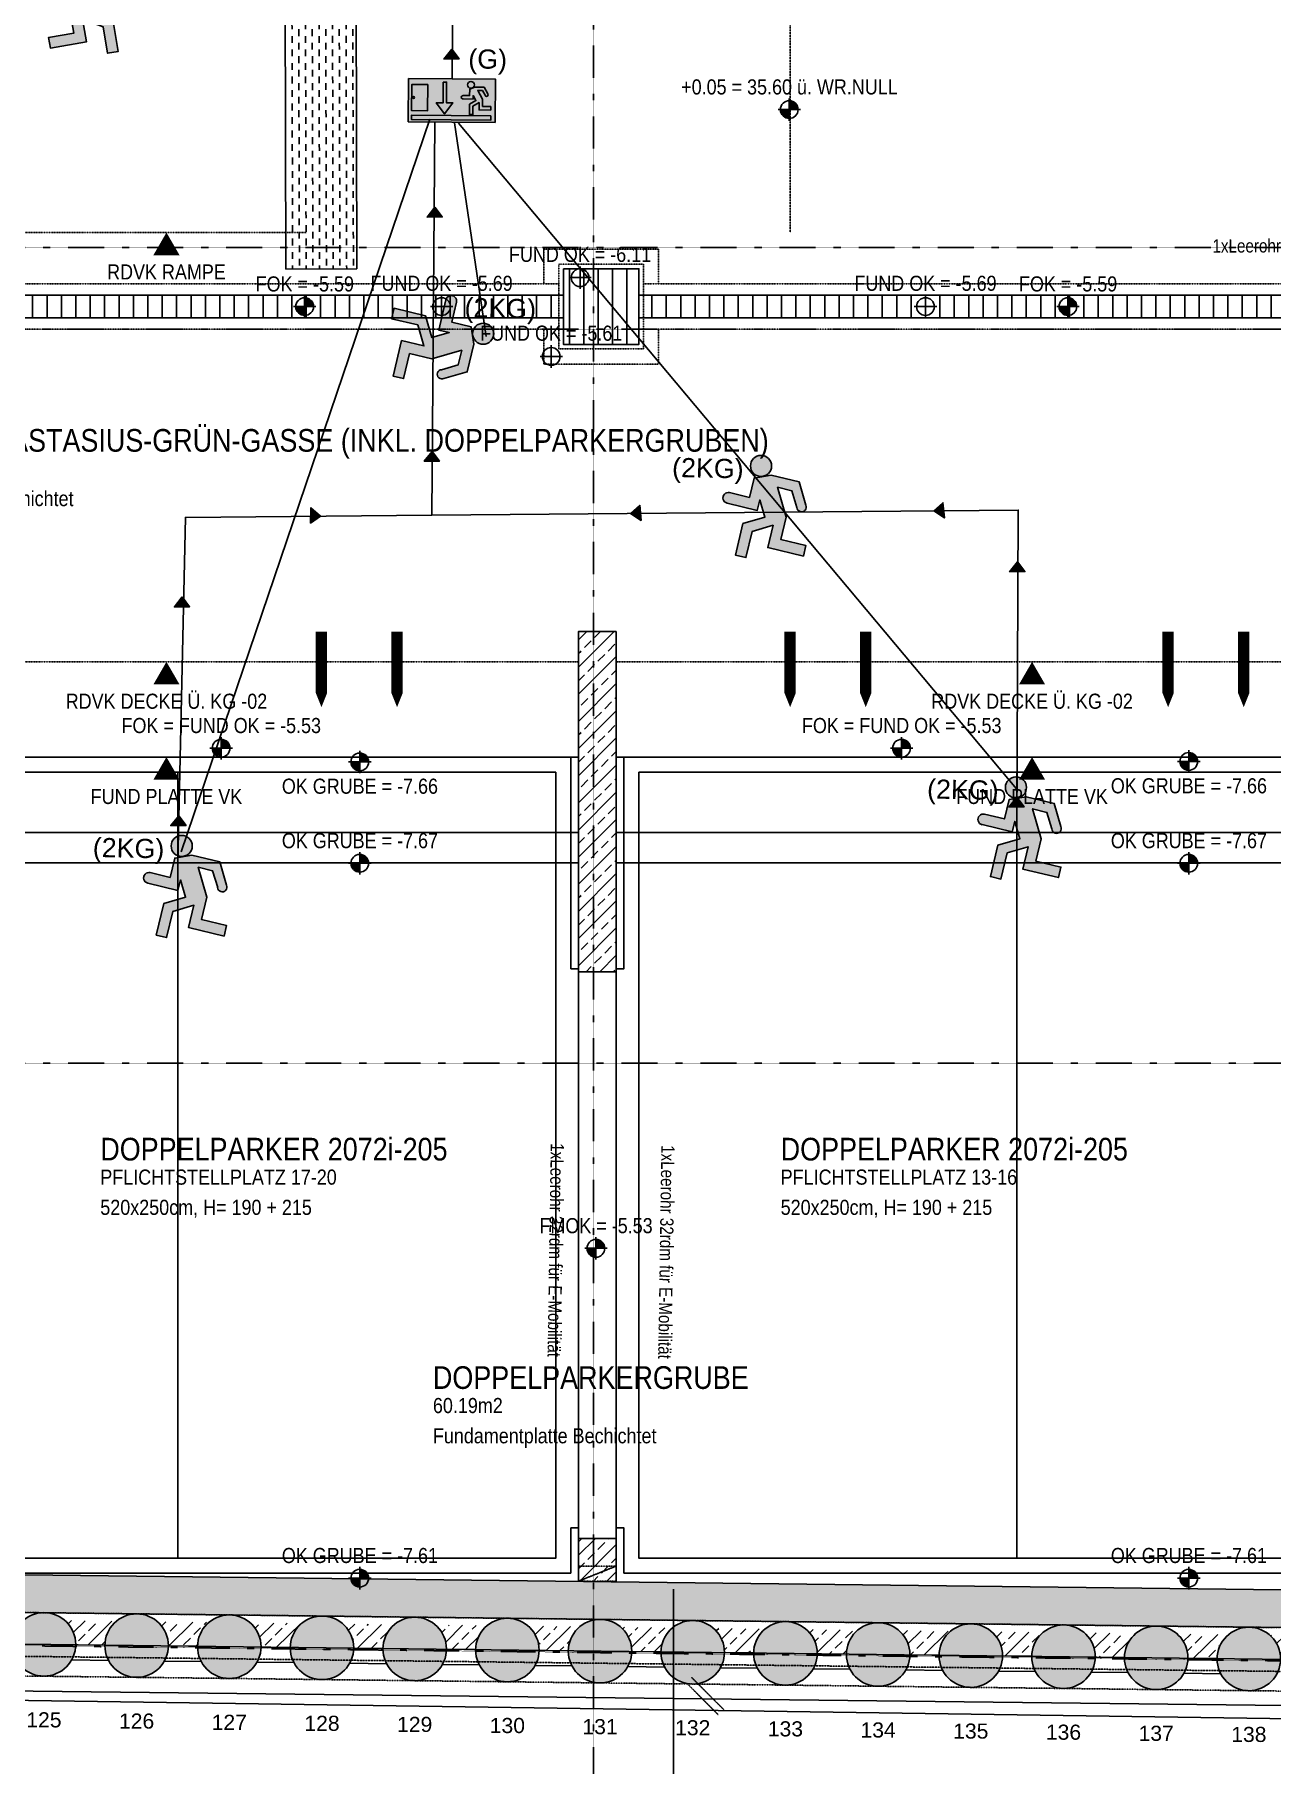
# Model space of a CAD drawing. Header units: millimetres. Extents: x -22184 to 119634, y -59962 to 51543.
# Drawn here: x 36323 to 44504, y -34334 to -22891 of the extents above; entities that cross this region are included whole.
import ezdxf
from ezdxf.enums import TextEntityAlignment as Align

# ---------------------------------------------------------------- set-up
doc = ezdxf.new("R2010")
doc.units = ezdxf.units.MM
doc.linetypes.add('HIDDEN2', pattern=[0.1875, 0.125, -0.0625])
doc.linetypes.add('STRICHPUNKT', pattern=[1, 0.5, -0.25, 0, -0.25])
for name, color, linetype in [('00-TXT---------M0', 8, 'Continuous'), ('01-SYM-G00-Lkg-Aufbauten', 8, 'Continuous'), ('01-SYM-G00-Lkg-M0', 8, 'Continuous'), ('01-TXT---------M0', 1, 'Continuous'), ('01-TXT---------PP', 1, 'Continuous'), ('01-TXT-G00-LKG-M0', 1, 'Continuous'), ('02-ANS-G00-LKG-M0', 8, 'Continuous'), ('02-ANS-G00-Lkg-Rigol', 8, 'Continuous'), ('02-AXO-G00-Lkg-M0', 8, 'STRICHPUNKT'), ('02-DIM-G00-LKG-ROHBAU', 8, 'Continuous'), ('02-FIL-G00-Lkg-STB', 8, 'Continuous'), ('02-HID-G00-LKG-M0', 8, 'HIDDEN2'), ('02-PKW-G00-LKG-M0', 8, 'Continuous'), ('02-TWA-G00-LKG-M0', 4, 'Continuous'), ('02-TWB-G00-LKG-M0', 5, 'Continuous'), ('07-ANS-G00-Lkg-M0', 8, 'Continuous'), ('09-VER-G00-LKG-GRUNDSTÜCKSGRENZE', 161, 'Continuous')]:
    doc.layers.add(name, color=color, linetype=linetype)
doc.layers.add('00_HLP-G00-LKG-M0', color=6, linetype='Continuous', plot=False)
doc.layers.add('00_HLP-G00-LKG-STELLPLATZ', color=60, linetype='Continuous', plot=False)
doc.layers.add('E_Bauangaben', color=242, linetype='Continuous', true_color=0xcb1042)
doc.layers.add('E_KABELTASSE', color=150, linetype='Continuous', true_color=0x007af5)
doc.styles.add('0.EG (1)$0$ERSTELLTER_STIL_2', font='ARIALN.TTF')
doc.styles.add('ARIAL', font='arial.ttf', dxfattribs={"width": 0.85})
doc.styles.add('ET_LEGENDE - Wohnung$0$ROMANS', font='romans.shx', dxfattribs={"width": 0.6})
doc.styles.get("Standard").update_dxf_attribs({"font": 'arial.ttf'})
pattern_1 = [(44.70755, (-35675.08, -41544.72), (-89.34302, 90.25976), []), (44.70755, (-35585.27, -41545.18), (-89.34302, 90.25976), [63.5, -31.75])]
pattern_2 = [(90, (-38842.03, -63810.26), (-95.25, -1e-06), [])]

# ---------------------------------------------------------------- blocks, each defined once
blk = doc.blocks.new('*U112')
h = blk.add_hatch()
h.set_pattern_fill('DASH', color=256, scale=15, style=0)
h.set_pattern_definition([(0, (3759.595, 0), (47.625, 47.625), [47.625, -47.625])])
h.paths.add_polyline_path([(4760, 250), (0, 250), (0, -250), (4760, -250)])
blk.add_lwpolyline([(4760, 250), (0, 250), (0, -250), (4760, -250)], close=True)
at = {"insert": (250, 0), "char_height": 50, "width": 570.1, "attachment_point": 4, "style": 'ET_LEGENDE - Wohnung$0$ROMANS'}
blk.add_mtext('KT500', dxfattribs=at)
at = {"style": 'ET_LEGENDE - Wohnung$0$ROMANS', "width": 0.6, "flags": 1}
for tag, p in [('RAUMBUCHNUMMER', (500, -550)), ('ANLAGE', (500, -700))]:
    blk.add_attdef(tag, text='', height=100, dxfattribs=at).set_placement(p, align=Align.MIDDLE)
for tag, p in [('TEILANLAGE_NR', (500, -850)), ('KOMPONENTE', (500, -1000)), ('KOMPONENTE_NR', (500, -1150)), ('BEZEICHNUNG', (500, -1300)), ('TYP', (500, -1450)), ('HERSTELLER', (500, -1600)), ('MODEL', (500, -1750)), ('LEISTUNG_MAX', (500, -1900)), ('SPEZIFISCH_1', (500, -2050)), ('SPEZIFISCH_2', (500, -2200)), ('SPEZIFISCH_3', (500, -2350)), ('SPEZIFISCH_4', (500, -2500)), ('SPEZIFISCH_5', (500, -2650)), ('GEWERKE_CODE', (500, -2800)), ('LV_POS', (500, -2950)), ('ZAEHLER', (500, -3100)), ('PLATZHALTER_1', (500, -3250)), ('PLATZHALTER_2', (500, -3400)), ('PLATZHALTER_3', (500, -3550)), ('JOBLISTE_VDMA', (500, -3700)), ('ET_SPEZIFISCH_1', (500, -3850)), ('ET_SPEZIFISCH_2', (500, -4000)), ('ET_SPEZIFISCH_3', (500, -4150)), ('ET_SPEZIFISCH_4', (500, -4300)), ('ET_SPEZIFISCH_5', (500, -4450)), ('ET_SPEZIFISCH_6', (500, -4600)), ('ET_SPEZIFISCH_7', (500, -4750))]:
    blk.add_attdef(tag, text='', height=100, dxfattribs=at).set_placement(p, align=Align.MIDDLE_CENTER)
blk = doc.blocks.new('01-HK1')
for p, q in [((-0.001, -0.074), (-0.001, 0.074)), ((0.074, 0), (-0.075, 0))]:
    blk.add_line(p, q)
blk.add_circle((-0.001, 0), 0.0586)
for points in [[(-0.001, 0.059), (0.041, 0.041), (-0.001, 0)], [(-0.001, 0), (0.058, 0), (0.041, 0.041)], [(-0.059, 0), (-0.042, -0.041), (-0.001, 0)], [(-0.042, -0.041), (-0.001, -0.059), (-0.001, 0)]]:
    blk.add_solid(points)
at = {"layer": '01-TXT---------M0', "color": 8, "style": 'ARIAL', "width": 0.85}
blk.add_attdef('HEIGHT', text='', height=0.1, dxfattribs=at).set_placement((0, 0.2), align=Align.TOP_CENTER)
blk = doc.blocks.new('01-SQM')
at = {"layer": '01-TXT---------M0', "color": 1, "style": 'ARIAL', "width": 0.85}
blk.add_attdef('ROOM', (0, 0), '', height=0.15, dxfattribs=at)
blk.add_attdef('AREA', text='', height=0.1, dxfattribs=at).set_placement((0, -0.06), align=Align.TOP_LEFT)
at = {"layer": '01-TXT---------PP', "color": 1, "style": 'ARIAL', "width": 0.85}
blk.add_attdef('NR', text='', height=0.15, dxfattribs=at).set_placement((-0.117, 0), align=Align.RIGHT)
blk.add_attdef('FLOOR', text='', height=0.1, dxfattribs=at).set_placement((0, -0.26), align=Align.TOP_LEFT)
blk = doc.blocks.new('BodenWandaufbau')
blk.add_line((0.597, -0.391), (0.597, -1.811))
blk.add_lwpolyline([(0.597, -0.391), (0.847, -0.391), (0.847, -0.191), (0.347, -0.191), (0.347, -0.391)], close=True)
at = {"layer": '01-TXT---------M0', "color": 0, "style": 'ARIAL', "width": 0.85}
blk.add_attdef('NR', text='', height=0.1, rotation=0, dxfattribs=at).set_placement((0.597, -0.291), align=Align.MIDDLE)
blk = doc.blocks.new('01-hk4')
blk.add_lwpolyline([(0, 0, 0, 0.270625, 0), (0, 0.234375, 0.270625, 0.270625, 0)], format="xyseb")
at = {"layer": '00-TXT---------M0', "color": 8, "style": 'ARIAL', "width": 0.85}
blk.add_attdef('HEIGHT', text='', height=0.1, dxfattribs=at).set_placement((0, 0.35), align=Align.CENTER)
blk = doc.blocks.new('07_Doppelparker_2_250x520')
blk.add_lwpolyline([(5.4, -2.6), (5.1, -2.6), (5.1, -2.65), (1.4, -2.65), (1.4, -2.6), (0, -2.6), (0, 2.6), (1.4, 2.6), (1.4, 2.65), (5.1, 2.65), (5.1, 2.6), (5.4, 2.6), (5.4, -2.6)])
for points in [[(0.1, 2.5), (0.1, 0), (5.3, 0), (5.3, 2.5)], [(0.1, -2.5), (0.1, 0), (5.3, 0), (5.3, -2.5)]]:
    blk.add_lwpolyline(points, close=True)
blk = doc.blocks.new('01-HK2')
for p, q in [((0.098, 0), (-0.098, 0)), ((0, -0.098), (0, 0.098))]:
    blk.add_line(p, q)
blk.add_circle((0, 0), 0.0773)
at = {"layer": '01-TXT---------M0', "color": 8, "style": 'ARIAL', "width": 0.85}
blk.add_attdef('HEIGHT', text='', height=0.1, rotation=360, dxfattribs=at).set_placement((0, 0.132), align=Align.BOTTOM_CENTER)
blk = doc.blocks.new('9809550')
at = {"color": 18, "lineweight": 30, "true_color": 0x000000}
for points in [[(423921.7, 99168.8), (423956.8, 99168.8), (423956.8, 99202.9), (423984.5, 99214.5), (424033.7, 99214.5), (424053.8, 99178.3)], [(424040.2, 99170.9), (424025.2, 99196.7), (423999.7, 99196.8), (424026.2, 99150.3), (424026.2, 99110.9), (424070.2, 99110.9), (424070.2, 99092.3), (424007.5, 99092.3), (424007.5, 99131.7), (423975, 99113.1), (423975, 99067), (423956.5, 99067), (423956.5, 99122.4), (423990.5, 99141.9), (423975.1, 99168.8), (423975.1, 99150.2), (423921.7, 99150.3)]]:
    blk.add_lwpolyline(points, dxfattribs=at)
blk.add_circle((423963.6, 99225.9), 18.1, dxfattribs=at)
for centre, radius, start, end in [((423921.7, 99159.5), 9.27, 89.9849, 270.0151), ((424047.8, 99173.1), 7.96, 195.7299, 41.4005)]:
    blk.add_arc(centre, radius, start, end, dxfattribs=at)
blk = doc.blocks.new('RIVO-SIBEL-ARR-down')
h = blk.add_hatch(color=100)
h.paths.add_polyline_path([(3686.69, 1956.46), (3686.69, 1947.63), (3704.36, 1947.63), (3704.36, 1956.46)])
h.paths.add_polyline_path([(3693.72, 1955.75), (3694.43, 1955.76), (3694.43, 1951.52), (3695.72, 1951.52), (3694.04, 1949.27), (3692.34, 1951.53), (3693.72, 1951.53)], flags=16)
h.paths.add_polyline_path([(3690.59, 1955.25), (3690.59, 1949.9), (3687.35, 1949.9), (3687.35, 1955.25)], flags=16)
h.paths.add_polyline_path([(3699.13, 1953.06), (3699.13, 1954.59, -0.30558), (3698.7, 1955.23, -1), (3700.07, 1955.23, -0.302406), (3699.65, 1954.59), (3700.18, 1954.8), (3702.06, 1954.8), (3702.82, 1953.42, -0.97219), (3702.38, 1953), (3701.73, 1954.12), (3700.76, 1954.12), (3701.77, 1952.35), (3701.77, 1950.85), (3703.45, 1950.85), (3703.45, 1950.14), (3701.06, 1950.14), (3701.06, 1951.64), (3699.82, 1950.93), (3699.82, 1949.18), (3699.12, 1949.18), (3699.12, 1951.29), (3700.41, 1952.03), (3699.82, 1953.05), (3699.82, 1952.35), (3697.79, 1952.35, -1), (3697.79, 1953.06)], flags=16)
h.paths.add_polyline_path([(3703.45, 1948.98), (3703.45, 1948.07), (3687.35, 1948.07), (3687.35, 1948.98)], flags=16)
h = blk.add_hatch(color=7)
h.paths.add_polyline_path([(3690.59, 1955.25), (3687.35, 1955.25), (3687.35, 1949.9), (3690.59, 1949.9)])
h.paths.add_polyline_path([(3703.45, 1948.98), (3687.35, 1948.98), (3687.35, 1948.07), (3703.45, 1948.07)])
blk.add_hatch(color=256).paths.add_polyline_path([(3693.72, 1951.53), (3692.34, 1951.53), (3694.04, 1949.27), (3695.72, 1951.52), (3694.43, 1951.52), (3694.43, 1955.76), (3693.72, 1955.75)])
h = blk.add_hatch(color=256)
h.paths.add_polyline_path([(3700.76, 1954.12), (3701.73, 1954.12), (3702.38, 1953, 0.97219), (3702.82, 1953.42), (3702.06, 1954.8), (3700.18, 1954.8), (3699.13, 1954.36), (3699.13, 1953.06), (3697.79, 1953.06, 1), (3697.79, 1952.35), (3699.82, 1952.35), (3699.82, 1953.05), (3700.41, 1952.03), (3699.12, 1951.29), (3699.12, 1949.18), (3699.82, 1949.18), (3699.82, 1950.93), (3701.06, 1951.64), (3701.06, 1950.14), (3703.45, 1950.14), (3703.45, 1950.85), (3701.77, 1950.85), (3701.77, 1952.35)])
h.paths.add_polyline_path([(3698.7, 1955.23, 1), (3700.07, 1955.23, 1)])
blk.add_lwpolyline([(3686.69, 1956.46), (3704.36, 1956.46), (3704.36, 1947.63), (3686.69, 1947.63)], close=True)
at = {"color": 18, "lineweight": 30, "true_color": 0x000000}
for points in [[(3690.59, 1955.25), (3687.35, 1955.25), (3687.35, 1949.9), (3690.59, 1949.9)], [(3703.45, 1948.98), (3687.35, 1948.98), (3687.35, 1948.07), (3703.45, 1948.07)]]:
    blk.add_lwpolyline(points, close=True, dxfattribs=at)
blk.add_lwpolyline([(3693.72, 1955.75), (3693.72, 1951.53), (3692.34, 1951.53), (3694.04, 1949.27), (3695.72, 1951.52), (3694.43, 1951.52), (3694.43, 1955.76), (3693.72, 1955.75)], dxfattribs=at)
blk.add_circle((3687.72, 1952.58), 0.19, dxfattribs=at)
at = {"xscale": 0.0381026673526157, "yscale": 0.0381026673526157, "zscale": 0.0381026673526157}
blk.add_blockref('9809550', (-12454.76, -1825.54), dxfattribs=at)
blk = doc.blocks.new('Fluchtwegpfeil')
at = {"lineweight": 30}
h = blk.add_hatch(color=100, dxfattribs=at)
h.dxf.hatch_style = 1
h.paths.add_polyline_path([(178498, 33031), (178498, 32977), (178563, 32977), (178563, 32978)])
h.paths.add_polyline_path([(178563, 32977), (178498, 32977), (178498, 32930)])
at = {"color": 100, "lineweight": 30}
blk.add_lwpolyline([(178563, 32978), (178498, 33031), (178498, 32930), (178563, 32978)], dxfattribs=at)
blk = doc.blocks.new('750298750')
h = blk.add_hatch(color=3)
h.paths.add_polyline_path([(426943.6, 99576.9), (426968.1, 99576.8), (426982.5, 99552, 1.25347), (426995.6, 99559.2), (426976.3, 99594), (426929, 99594), (426902.3, 99582.8), (426902.3, 99550), (426868.6, 99550, 1), (426868.6, 99532.2), (426919.9, 99532.1), (426919.9, 99550), (426934.8, 99524.1), (426902.1, 99505.4), (426902.1, 99452.1), (426919.8, 99452.1), (426919.8, 99496.4), (426951.1, 99514.3), (426951.1, 99476.4), (427011.4, 99476.4), (427011.4, 99494.3), (426969.1, 99494.3), (426969.1, 99532.2)])
h.paths.add_polyline_path([(426891.5, 99604.9, 1), (426926.3, 99604.9, 1)])
at = {"xscale": 0.9619413167778113, "yscale": 0.9619413167778113, "zscale": 0.9619413167778113}
blk.add_blockref('9809550', (19080.8, 4155.4), dxfattribs=at)

msp = doc.modelspace()

# ---------------------------------------------------------------- hatches: boundary and pattern name
at = {"layer": '02-ANS-G00-Lkg-Rigol'}
h = msp.add_hatch(dxfattribs=at)
h.set_pattern_fill('ANSI31', color=256, scale=30, angle=152.04654196, style=0)
h.set_pattern_definition([(90, (76055.43, -63810.255), (-95.25, -1e-06), [])])
h.paths.add_polyline_path([(39820.5962, -24440.2555), (39820.5962, -24940.2555), (40320.5962, -24940.2555), (40320.5962, -24440.2555), (39820.5962, -24440.2555)])
h = msp.add_hatch(dxfattribs=at)
h.set_pattern_fill('ANSI31', color=256, scale=30, angle=152.04654196, style=0)
h.set_pattern_definition(pattern_2)
h.paths.add_polyline_path([(39820.5962, -24615.2555), (39820.5962, -24765.2555), (34520.5985, -24765.2556), (34520.5985, -24615.2556)])
h = msp.add_hatch(dxfattribs=at)
h.set_pattern_fill('ANSI31', color=256, scale=30, angle=152.04654196, style=0)
h.set_pattern_definition(pattern_2)
h.paths.add_polyline_path([(45620.5939, -24615.2555), (45620.5939, -24765.2555), (40320.5962, -24765.2555), (40320.5962, -24615.2555)])
at = {"layer": '02-FIL-G00-Lkg-STB'}
h = msp.add_hatch(dxfattribs=at)
h.set_pattern_fill('ANSI33', color=256, scale=20, angle=107.04654196, style=0)
h.set_pattern_definition([(45.1423, (16398.9, 6975.42), (-90.02532, 89.57924), []), (45.1423, (16488.7, 6975.64), (-90.02532, 89.57924), [63.5, -31.75])])
h.paths.add_polyline_path([(34220.5985, -25036.2703, -0.2200124994), (34060.5985, -25110.2556), (34060.5985, -26070.2557, -0.2200124991), (34220.5985, -26144.241)])
h.paths.add_polyline_path([(34060.5985, -25110.2556, 0.1666666579), (34060.5985, -26070.2557)])
h.paths.add_polyline_path([(34220.5986, -26416.2704, -0.2200124991), (34060.5986, -26490.2557), (34060.5986, -27070.24, -0.220012499), (34220.5986, -27144.2253)])
h.paths.add_polyline_path([(34060.5986, -26490.2557, 0.2758695311), (34060.5986, -27070.24)])
h.paths.add_polyline_path([(34220.5986, -27416.2547, -0.2200124989), (34060.5986, -27490.24), (34060.5986, -28008.9709, -0.2200124989), (34220.5986, -28082.9562)])
h.paths.add_polyline_path([(34060.5986, -27490.24, 0.3084450745), (34060.5986, -28008.9709)])
h.paths.add_polyline_path([(34220.5986, -28354.9856, -0.2200124988), (34060.5986, -28428.9709), (34060.5986, -28947.8365, -0.2200124987), (34220.5986, -29021.8218)])
h.paths.add_polyline_path([(34060.5986, -28428.9709, 0.3102286114), (34060.5986, -28947.8365)])
h.paths.add_polyline_path([(35225.4724, -31543.3078), (35355.3181, -31177.946), (35210.8933, -31126.619), (35081.0476, -31491.9808)], flags=9)
h.paths.add_polyline_path([(35083.4872, -31506.8919), (35774.3181, -29563.0207), (35555.0778, -29485.105), (34864.2468, -31428.9763)], flags=9)
h.paths.add_polyline_path([(37932.8264, -28300.6427), (38862.4575, -28300.6421), (38862.4574, -28145.4238), (37932.8263, -28145.4245)], flags=9)
h.paths.add_polyline_path([(37932.8264, -27940.644), (38862.4575, -27940.6434), (38862.4574, -27785.4251), (37932.8263, -27785.4258)], flags=9)
h.paths.add_polyline_path([(36280.7749, -30866.4851), (36280.7749, -30188.7736), (36411.1296, -30188.7736), (36411.1296, -30866.4851)], flags=9)
h = msp.add_hatch(dxfattribs=at)
h.set_pattern_fill('ANSI33', color=256, scale=20, angle=107.04654196, style=0)
h.set_pattern_definition([(45, (-38842.03, -63810.26), (-89.80256, 89.80256), []), (45, (-38752.23, -63810.26), (-89.80256, 89.80256), [63.5, -31.75])])
h.paths.add_polyline_path([(40170.5989, -26840.2555), (39920.5986, -26840.2555), (39920.5986, -29090.2563), (40170.5989, -29090.2563)])
h = msp.add_hatch(dxfattribs=at)
h.set_pattern_fill('ANSI33', color=256, scale=20, angle=107.04654196, style=0)
h.set_pattern_definition([(45, (-38842.03, -63759.06), (-89.80256, 89.80256), []), (45, (-38752.23, -63759.06), (-89.80256, 89.80256), [63.5, -31.75])])
h.paths.add_polyline_path([(40170.599, -32839.0555), (39920.5986, -32839.0555), (39920.5986, -33122.2059), (40170.599, -33125.2059)])
h = msp.add_hatch(dxfattribs=at)
h.set_pattern_fill('ANSI33', color=256, scale=20, angle=107.04654196, style=0)
h.set_pattern_definition([(45, (-38842.03, -63810.26), (-89.80256, 89.80256), []), (45, (-38752.23, -63810.26), (-89.80256, 89.80256), [63.5, -31.75])])
h.paths.add_polyline_path([(34520.5991, -33058.6023), (34270.5987, -33305.6203), (34270.5987, -33305.6203), (35761.9845, -33323.5169, -0.0301758164), (35787.3073, -33323.8208), (36369.967, -33330.8127, -0.0422342608), (36405.378, -33331.2377), (45870.5946, -33444.8201), (45620.5946, -33191.8022)])
h = msp.add_hatch(dxfattribs=at)
h.set_pattern_fill('ANSI33', color=256, scale=20, angle=107.04654196, style=0)
h.set_pattern_definition([(44.70755, (-36695.91, -241542.11), (-89.34302, 90.25976), []), (44.70755, (-36606.11, -241542.57), (-89.34302, 90.25976), [63.5, -31.75])])
edge = h.paths.add_edge_path()
edge.add_arc((34546.0727, -33518.9411), 210, 107.04654196, 467.04654196)
edge = h.paths.add_edge_path()
edge.add_arc((35159.0994, -33526.2975), 210, 107.04654196, 467.04654196)
edge = h.paths.add_edge_path()
edge.add_arc((35772.1306, -33533.2717), 210, 107.04654196, 467.04654196)
edge = h.paths.add_edge_path()
edge.add_arc((36385.1617, -33540.2623), 210, 107.04654196, 467.04654196)
edge = h.paths.add_edge_path()
edge.add_arc((36998.1793, -33548.3664), 210, 107.04654196, 467.04654196)
edge = h.paths.add_edge_path()
edge.add_arc((37611.206, -33555.7227), 210, 107.04654196, 467.04654196)
edge = h.paths.add_edge_path()
edge.add_arc((38224.2326, -33563.079), 210, 107.04654196, 467.04654196)
edge = h.paths.add_edge_path()
edge.add_arc((38837.2593, -33570.4353), 210, 107.04654196, 467.04654196)
edge = h.paths.add_edge_path()
edge.add_arc((39450.2859, -33577.7916), 210, 107.04654196, 467.04654196)
edge = h.paths.add_edge_path()
edge.add_arc((40063.3125, -33585.148), 210, 107.04654196, 467.04654196)
edge = h.paths.add_edge_path()
edge.add_arc((40676.3392, -33592.5043), 210, 107.04654196, 467.04654196)
edge = h.paths.add_edge_path()
edge.add_arc((41289.3658, -33599.8606), 210, 107.04654196, 467.04654196)
edge = h.paths.add_edge_path()
edge.add_arc((41902.3925, -33607.2169), 210, 107.04654196, 467.04654196)
edge = h.paths.add_edge_path()
edge.add_arc((42515.4191, -33614.5732), 210, 107.04654196, 467.04654196)
edge = h.paths.add_edge_path()
edge.add_arc((43128.4457, -33621.9295), 210, 107.04654196, 467.04654196)
edge = h.paths.add_edge_path()
edge.add_arc((43741.4724, -33629.2858), 210, 107.04654196, 467.04654196)
edge = h.paths.add_edge_path()
edge.add_arc((44354.499, -33636.6421), 210, 107.04654196, 467.04654196)
edge = h.paths.add_edge_path()
edge.add_arc((44967.5257, -33643.9985), 210, 107.04654196, 467.04654196)
edge = h.paths.add_edge_path()
edge.add_arc((45580.5523, -33651.3548), 210, 107.04654196, 467.04654196)
h = msp.add_hatch(dxfattribs=at)
h.set_pattern_fill('ANSI33', color=256, scale=20, angle=107.04654196, style=0)
h.set_pattern_definition(pattern_1)
h.paths.add_polyline_path([(35025.0144, -33364.6769), (34683.9974, -33360.5847, -0.220012499), (34756.0575, -33521.461), (34949.1145, -33523.7776, -0.220012499)])
h.paths.add_polyline_path([(35637.5928, -33372.0279), (35297.0242, -33367.941, -0.220012499), (35369.0843, -33528.8173), (35562.1415, -33531.134, -0.2197543178)])
h.paths.add_polyline_path([(36250.1929, -33379.379), (35910.499, -33375.3027, -0.2197543178), (35982.1106, -33536.1736), (36175.1691, -33538.4903, -0.2195094684)])
h.paths.add_polyline_path([(36864.0943, -33386.7459), (36523.9522, -33382.6642, -0.2195094684), (36595.1362, -33543.5299), (36788.1945, -33545.8466, -0.220012499)])
h.paths.add_polyline_path([(37477.1209, -33394.1022), (37136.1041, -33390.01, -0.220012499), (37208.1642, -33550.8862), (37401.2211, -33553.2029, -0.220012499)])
h.paths.add_polyline_path([(38090.1476, -33401.4585), (37749.1307, -33397.3663, -0.220012499), (37821.1909, -33558.2425), (38014.2477, -33560.5592, -0.220012499)])
h.paths.add_polyline_path([(38703.1742, -33408.8148), (38362.1574, -33404.7226, -0.220012499), (38434.2175, -33565.5988), (38627.2744, -33567.9155, -0.220012499)])
h.paths.add_polyline_path([(39316.2008, -33416.1711), (38975.184, -33412.0789, -0.220012499), (39047.2441, -33572.9551), (39240.301, -33575.2718, -0.220012499)])
h.paths.add_polyline_path([(39929.2275, -33423.5274), (39588.2107, -33419.4352, -0.220012499), (39660.2708, -33580.3115), (39853.3277, -33582.6281, -0.2200124991)])
h = msp.add_hatch(dxfattribs=at)
h.set_pattern_fill('ANSI33', color=256, scale=20, angle=107.04654196, style=0)
h.set_pattern_definition(pattern_1)
h.paths.add_polyline_path([(45446.4673, -33489.7342), (45105.4504, -33485.642, -0.2200124991), (45177.5106, -33646.5183), (45370.5674, -33648.8349, -0.2200124991)])
h.paths.add_polyline_path([(44833.4406, -33482.3779), (44492.4238, -33478.2857, -0.2200124991), (44564.4839, -33639.162), (44757.5408, -33641.4786, -0.2200124991)])
h.paths.add_polyline_path([(44220.414, -33475.0216), (43879.3972, -33470.9294, -0.2200124991), (43951.4573, -33631.8056), (44144.5141, -33634.1223, -0.2200124991)])
h.paths.add_polyline_path([(43607.3873, -33467.6653), (43266.3705, -33463.5731, -0.2200124991), (43338.4306, -33624.4493), (43531.4875, -33626.766, -0.2200124991)])
h.paths.add_polyline_path([(42994.3607, -33460.309), (42653.3439, -33456.2168, -0.2200124991), (42725.404, -33617.093), (42918.4609, -33619.4097, -0.2200124991)])
h.paths.add_polyline_path([(42381.3341, -33452.9527), (42040.3172, -33448.8605, -0.2200124991), (42112.3773, -33609.7367), (42305.4342, -33612.0534, -0.2200124991)])
h.paths.add_polyline_path([(41768.3074, -33445.5964), (41427.2906, -33441.5042, -0.2200124991), (41499.3507, -33602.3804), (41692.4076, -33604.6971, -0.2200124991)])
h.paths.add_polyline_path([(41155.2808, -33438.24), (40814.264, -33434.1478, -0.2200124991), (40886.3241, -33595.0241), (41079.3809, -33597.3408, -0.2200124991)])
h.paths.add_polyline_path([(40542.2541, -33430.8837), (40201.2373, -33426.7915, -0.2200124991), (40273.2974, -33587.6678), (40466.3543, -33589.9845, -0.2200124991)])

# ---------------------------------------------------------------- linework, layer by layer
at = {"color": 102, "lineweight": 30, "true_color": 0x21de37}
for points in [[(39084.4576, -23182.4932), (39117.9595, -18576.4362)], [(37270.5986, -28370.2548), (37320.9137, -26084.6597), (38950.648, -26070.3917), (38969.7264, -23468.727), (38950.648, -26070.3917), (42829.5036, -26036.4333), (42820.5989, -28170.2555)]]:
    msp.add_lwpolyline(points, dxfattribs=at)
at = {"color": 4, "lineweight": 30}
for points in [[(37293.6327, -28296.475), (38936.7532, -23449.2516)], [(39310.3968, -24887.6436), (39099.6851, -23475.6301)], [(42829.3313, -27893.4379), (39127.8361, -23477.3413)]]:
    msp.add_lwpolyline(points, dxfattribs=at)
at = {"layer": '00_HLP-G00-LKG-M0'}
msp.add_lwpolyline([(-7962.4861, 14042.6163), (6138.2554, 14151.8913), (6128.3431, 12209.9263), (28815.6843, 12266.2745), (28718.2894, -3930.2557), (46080.5922, -3930.2555), (46080.5946, -33657.3553), (34060.5986, -33513.1155), (34060.5985, -24900.2556), (19080.5985, -24900.2558), (19080.5983, -3432.2786), (-8051.7171, -3439.0642)], close=True, dxfattribs=at)
at = {"layer": '00_HLP-G00-LKG-STELLPLATZ'}
for points in [[(38220.5986, -26840.2559, 75, 75, 0), (38220.5986, -27090.2559, 200, 0, 0), (38220.5986, -27340.2559, 0, 0, 0)], [(38720.5986, -26840.2559, 75, 75, 0), (38720.5986, -27090.2559, 200, 0, 0), (38720.5986, -27340.2559, 0, 0, 0)], [(41320.5981, -26840.2555, 75, 75, 0), (41320.5981, -27090.2555, 200, 0, 0), (41320.5981, -27340.2555, 0, 0, 0)], [(41820.5981, -26840.2555, 75, 75, 0), (41820.5981, -27090.2555, 200, 0, 0), (41820.5981, -27340.2555, 0, 0, 0)], [(43820.5981, -26840.2554, 75, 75, 0), (43820.5981, -27090.2554, 200, 0, 0), (43820.5981, -27340.2554, 0, 0, 0)], [(44320.5981, -26840.2554, 75, 75, 0), (44320.5981, -27090.2554, 200, 0, 0), (44320.5981, -27340.2554, 0, 0, 0)]]:
    msp.add_lwpolyline(points, format="xyseb", dxfattribs=at)
at = {"layer": '02-ANS-G00-LKG-M0'}
for points in [[(39920.5986, -27670.2555), (34520.5986, -27670.2556)], [(45620.5941, -27670.2555), (40170.5989, -27670.2555)], [(39920.5986, -29090.2563), (39920.5986, -32839.0555)], [(40170.599, -32839.0555), (40170.5989, -29090.2563)]]:
    msp.add_lwpolyline(points, dxfattribs=at)
at = {"layer": '02-ANS-G00-Lkg-Rigol', "flags": 128}
msp.add_lwpolyline([(39820.5962, -24440.2555), (39820.5962, -24940.2555), (40320.5962, -24940.2555), (40320.5962, -24440.2555), (39820.5962, -24440.2555)], close=True, dxfattribs=at)
at = {"layer": '02-ANS-G00-Lkg-Rigol'}
for points in [[(39820.5962, -24615.2555), (39820.5962, -24765.2555), (34520.5985, -24765.2556), (34520.5985, -24615.2556)], [(45620.5939, -24615.2555), (45620.5939, -24765.2555), (40320.5962, -24765.2555), (40320.5962, -24615.2555)], [(39920.5986, -28170.2548), (34520.5986, -28170.2549), (34520.5986, -28370.2549), (39920.5986, -28370.2548)], [(45620.5942, -28170.2555), (40170.5989, -28170.2555), (40170.5989, -28370.2555), (45620.5942, -28370.2555)]]:
    msp.add_lwpolyline(points, close=True, dxfattribs=at)
at = {"layer": '02-AXO-G00-Lkg-M0'}
for points in [[(40020.5983, -1486.5574), (40020.5987, -36413.9992)], [(16057.967, -24300.2558), (49670.5985, -24300.2554)], [(16057.967, -24840.2558), (49670.5985, -24840.2554)], [(16057.9671, -29695.2558), (49670.5986, -29695.2554)], [(16057.9671, -33307.0848), (49670.5986, -33710.436)], [(40880.4809, -33970.6421), (40668.3489, -33758.5101)], [(40845.1256, -34005.9974), (40632.9935, -33793.8654)]]:
    msp.add_lwpolyline(points, dxfattribs=at)
at = {"layer": '02-HID-G00-LKG-M0'}
for p, q in [((38120.5968, -24200.2556), (34270.5985, -24200.2556)), ((40450.5962, -24310.2555), (39690.5962, -24310.2556)), ((39690.5962, -24310.2556), (39690.5962, -24540.2556)), ((40450.5962, -24540.2555), (40450.5962, -24310.2555)), ((40350.5962, -24410.2555), (39790.5962, -24410.2556)), ((39790.5962, -24410.2556), (39790.5962, -24970.2556)), ((39790.5962, -24410.2556), (39790.5962, -24410.2556)), ((40350.5962, -24970.2555), (40350.5962, -24410.2555)), ((39690.5962, -24840.2556), (39690.5962, -25070.2556)), ((40450.5962, -25070.2555), (40450.5962, -24840.2555)), ((39790.5962, -24970.2556), (40350.5962, -24970.2555)), ((39690.5962, -25070.2556), (40450.5962, -25070.2555))]:
    msp.add_line(p, q, dxfattribs=at)
at = {"layer": '02-HID-G00-LKG-M0', "color": 4}
for p, q in [((45870.5946, -33444.8201), (34270.5986, -33305.6203)), ((46290.5946, -33869.8904), (33850.5986, -33720.6106))]:
    msp.add_line(p, q, dxfattribs=at)
at = {"layer": '02-HID-G00-LKG-M0', "ltscale": 2}
msp.add_line((46120.5986, -33737.8411), (34020.5986, -33592.6412), dxfattribs=at)
msp.add_lwpolyline([(41321.006, -20790.2555), (41321.006, -24200.2555)], dxfattribs=at)
at = {"layer": '02-HID-G00-LKG-M0'}
for points in [[(39790.5962, -24540.2556), (34520.5985, -24540.2556)], [(40350.5962, -24540.2555), (45620.5939, -24540.2555)], [(39790.5962, -24840.2555), (34520.5985, -24840.2556)], [(40350.5962, -24840.2555), (45620.5939, -24840.2555)], [(39920.5986, -27040.2555), (34520.5987, -27040.2556)], [(45620.594, -27040.2555), (40170.5989, -27040.2555)]]:
    msp.add_lwpolyline(points, dxfattribs=at)
at = {"layer": '02-HID-G00-LKG-M0', "color": 4}
msp.add_lwpolyline([(39920.5986, -33122.2059), (40170.599, -33122.2059), (40170.599, -33022.2059), (39920.5986, -33022.2059)], close=True, dxfattribs=at)
msp.add_lwpolyline([(39920.5986, -33122.2059), (40170.599, -33022.2059)], dxfattribs=at)
at = {"layer": '02-TWA-G00-LKG-M0'}
for p, q in [((45620.5946, -33191.8022), (34520.5991, -33058.6023)), ((45870.5946, -33444.8201), (34270.5987, -33305.6203))]:
    msp.add_line(p, q, dxfattribs=at)
msp.add_lwpolyline([(40170.5989, -26840.2555), (39920.5986, -26840.2555), (39920.5986, -29090.2563), (40170.5989, -29090.2563), (40170.5989, -26840.2555)], close=True, dxfattribs=at)
for points in [[(39920.5986, -33123.4059), (39920.5986, -32839.0555), (40170.599, -32839.0555), (40170.599, -33125.2059)], [(36568.1944, -33643.2138), (36812.3309, -33646.1434)], [(36595.1362, -33543.5299), (36788.1945, -33545.8466)], [(37208.1642, -33550.8862), (37401.2211, -33553.2029)], [(37821.1909, -33558.2425), (38014.2477, -33560.5592)], [(38434.2175, -33565.5988), (38627.2744, -33567.9155)], [(39047.2441, -33572.9551), (39240.301, -33575.2718)], [(39660.2708, -33580.3115), (39853.3277, -33582.6281)], [(40273.2974, -33587.6678), (40466.3543, -33589.9845)], [(40886.3241, -33595.0241), (41079.3809, -33597.3408)], [(41499.3507, -33602.3804), (41692.4076, -33604.6971)], [(42112.3773, -33609.7367), (42305.4342, -33612.0534)], [(42725.404, -33617.093), (42918.4609, -33619.4097)], [(43338.4306, -33624.4493), (43531.4875, -33626.766)], [(43951.4573, -33631.8056), (44144.5141, -33634.1223)], [(37181.628, -33650.575), (37425.3575, -33653.4997)], [(37794.6546, -33657.9313), (38038.3841, -33660.856)], [(38407.6813, -33665.2876), (38651.4108, -33668.2123)], [(39020.7079, -33672.6439), (39264.4374, -33675.5687)], [(39633.7345, -33680.0002), (39877.4641, -33682.925)], [(40246.7612, -33687.3565), (40490.4907, -33690.2813)], [(40859.7878, -33694.7128), (41103.5174, -33697.6376)], [(41472.8145, -33702.0692), (41716.544, -33704.9939)], [(42085.8411, -33709.4255), (42329.5706, -33712.3502)], [(42698.8678, -33716.7818), (42942.5973, -33719.7065)], [(43311.8944, -33724.1381), (43555.6239, -33727.0628)], [(43924.921, -33731.4944), (44168.6506, -33734.4192)]]:
    msp.add_lwpolyline(points, dxfattribs=at)
for centre in [(36385.1617, -33540.2623), (36998.1793, -33548.3664), (37611.206, -33555.7227), (38224.2326, -33563.079), (38837.2593, -33570.4353), (39450.2859, -33577.7916), (40063.3125, -33585.148), (40676.3392, -33592.5043), (41289.3658, -33599.8606), (41902.3925, -33607.2169), (42515.4191, -33614.5732), (43128.4457, -33621.9295), (43741.4724, -33629.2858), (44354.499, -33636.6421)]:
    msp.add_circle(centre, 210, dxfattribs=at)
at = {"layer": '02-TWB-G00-LKG-M0'}
msp.add_lwpolyline([(35040.682, -40172.1955), (35064.5995, -33895.0905), (46319.6882, -34056.9977), (46328.0061, -40028.6706)], dxfattribs=at)
at = {"layer": '07-ANS-G00-Lkg-M0'}
for points in [[(40173.132, -26165.2555, 0, 0, 0), (40173.132, -25915.2555, 50, 0, 0), (40173.132, -25765.2555, 0, 0, 0)], [(36492.5038, -27785.2556, 0, 0, 0), (36492.5038, -27910.2556, 50, 0, 0), (36492.5038, -28060.2556, 0, 0, 0)], [(36492.5038, -30652.6294, 0, 0, 0), (36492.5038, -30402.6294, 50, 0, 0), (36492.5038, -30252.6294, 0, 0, 0)]]:
    msp.add_lwpolyline(points, format="xyseb", dxfattribs=at)
at = {"layer": '09-VER-G00-LKG-GRUNDSTÜCKSGRENZE'}
msp.add_lwpolyline([(46320.5946, -33963.5796), (35157.5245, -33836.2833), (18662.33, -33632.8582), (18754.7965, -3688.8398), (-8163.2573, -3739.9113), (-8293.2525, -3739.2477), (-8210.7284, 12428.4405), (-8200.9673, 14340.7771), (6792.8051, 14456.9728), (29155.5618, 14512.5148), (29037.8747, -3669.9827), (29172.0932, -3669.0752), (46320.5922, -3636.5394)], close=True, dxfattribs=at)

# ---------------------------------------------------------------- block references
at = {"color": 102, "lineweight": 30, "true_color": 0x21de37, "zscale": 4.0068236436394}
for p, xscale, yscale, rotation in [((1790062.1805, -127952.4091), -4.0068236436394, 4.006823643639398, 9.688075299237722), ((48193.713, 1731597.6072), 4.0068236436394, 4.0068236436394, 256.5764655177047), ((-1715339.5252, -16840.9659), 4.0068236436394, 4.0068236436394, 346.5764655177043), ((-1713653.0568, -18967.9528), 4.0068236436394, 4.0068236436394, 346.5764655177043), ((-1719171.0721, -19354.793), 4.0068236436394, 4.0068236436394, 346.5764655177043)]:
    msp.add_blockref('750298750', p, dxfattribs=dict(at, xscale=xscale, yscale=yscale, rotation=rotation))
at = {"color": 100, "lineweight": 30}
for p, rotation in [((73827.6803, -201215.0728), 90.56745369821849), ((73715.9882, -202260.1825), 90.56745369821849), ((73697.5014, -203875.9945), 90.56745369821849), ((-141054.8083, -54964.988), 358.6906352063102), ((215090.3057, 23018.1101), 185.2165936820956), ((217096.0807, 23034.8047), 185.2165936820956), ((78086.4048, -204504.3714), 90.73384003937585), ((72562.3819, -204737.2603), 90.73384003937585), ((78081.4834, -206062.2058), 90.73384003937585), ((72538.7148, -206184.1632), 90.73384003937585)]:
    msp.add_blockref('Fluchtwegpfeil', p, dxfattribs=dict(at, rotation=rotation))
at = {"xscale": 32.5005716987163, "yscale": 32.5005716987163, "zscale": 32.5005716987163, "rotation": 359.5798487094072}
msp.add_blockref('RIVO-SIBEL-ARR-down', (-81485.1866, -85886.2455), dxfattribs=at)
at = {"layer": '00_HLP-G00-LKG-M0', "linetype": 'HIDDEN2', "ltscale": 2, "xscale": 1000, "yscale": 1000, "zscale": 1000, "rotation": 4.19680567952e-05}
msp.add_blockref('01-HK1', (41315.9825, -23386.9302), dxfattribs=at).add_auto_attribs({'HEIGHT': '+0.05 = 35.60 ü. WR.NULL'})
at = {"layer": '01-SYM-G00-Lkg-Aufbauten'}
ref = msp.add_blockref('BodenWandaufbau', (41145.9253, -34985.8659), dxfattribs=dict(at, xscale=1000, yscale=1000, zscale=1000, rotation=180.0000007020275))
ref.add_attrib('NR', 'WE01', dxfattribs={"layer": '01-TXT---------M0', "color": 0, "height": 100, "rotation": 180.00000073, "style": 'ARIAL', "text_generation_flag": 6, "width": 0.85}).set_placement((40548.7492, -34695.1657), align=Align.MIDDLE)
at = {"layer": '01-SYM-G00-Lkg-M0'}
ref = msp.add_blockref('01-hk4', (37195.5985, -24200.2556), dxfattribs=dict(at, xscale=-640.0000004476773, yscale=640.0000004059359, zscale=640.0000004327276, rotation=180.0000006747943))
ref.add_attrib('HEIGHT', 'RDVK RAMPE', dxfattribs={"layer": '00-TXT---------M0', "color": 8, "extrusion": (0, 0, -1), "height": 100, "rotation": 179.99999932, "style": 'ARIAL', "text_generation_flag": 4, "width": 0.85}).set_placement((-37195.5985, -24460.977), align=Align.MIDDLE_CENTER)
ref = msp.add_blockref('01-HK2', (39931.0709, -24498.8493), dxfattribs=dict(at, xscale=757.5757580624575, yscale=757.5757580613007, zscale=757.5757580681662, rotation=7.013054232e-07))
ref.add_attrib('HEIGHT', 'FUND OK = -6.11', dxfattribs={"layer": '01-TXT---------M0', "color": 8, "height": 100, "rotation": 0.0000007, "style": 'ARIAL', "width": 0.85}).set_placement((39931.0709, -24424.6305), align=Align.BOTTOM_CENTER)
at = {"layer": '01-SYM-G00-Lkg-M0', "xscale": 1000, "yscale": 1000, "zscale": 1000, "rotation": 4.19680567952e-05}
for p, values in [((38110.5982, -24690.2556), {'HEIGHT': 'FOK = -5.59'}), ((43158.8482, -24690.2542), {'HEIGHT': 'FOK = -5.59'}), ((37557.9671, -27611.6622), {'HEIGHT': 'FOK = FUND OK = -5.53'}), ((42058.4776, -27611.6621), {'HEIGHT': 'FOK = FUND OK = -5.53'}), ((38475.1031, -28373.0673), {'HEIGHT': 'OK GRUBE = -7.67'}), ((43957.9671, -28373.0672), {'HEIGHT': 'OK GRUBE = -7.67'}), ((40036.7655, -30920.259), {'HEIGHT': 'FMOK = -5.53'}), ((38475.1031, -33102.3662), {'HEIGHT': 'OK GRUBE = -7.61'}), ((43957.9671, -33102.3662), {'HEIGHT': 'OK GRUBE = -7.61'})]:
    msp.add_blockref('01-HK1', p, dxfattribs=at).add_auto_attribs(values)
at = {"layer": '01-SYM-G00-Lkg-M0'}
ref = msp.add_blockref('01-HK2', (39015.2998, -24690.2556), dxfattribs=dict(at, xscale=757.5757580624575, yscale=757.5757580613007, zscale=757.5757580681662, rotation=7.013054232e-07))
ref.add_attrib('HEIGHT', 'FUND OK = -5.69', dxfattribs={"layer": '01-TXT---------M0', "color": 8, "height": 100, "rotation": 0.0000007, "style": 'ARIAL', "width": 0.85}).set_placement((39015.2998, -24616.0368), align=Align.BOTTOM_CENTER)
ref = msp.add_blockref('01-HK2', (42215.717, -24690.2555), dxfattribs=dict(at, xscale=757.5757580624575, yscale=757.5757580613007, zscale=757.5757580681662, rotation=7.013054232e-07))
ref.add_attrib('HEIGHT', 'FUND OK = -5.69', dxfattribs={"layer": '01-TXT---------M0', "color": 8, "height": 100, "rotation": 0.0000007, "style": 'ARIAL', "width": 0.85}).set_placement((42215.717, -24616.0368), align=Align.BOTTOM_CENTER)
ref = msp.add_blockref('01-HK2', (39740.5962, -25020.2556), dxfattribs=dict(at, xscale=757.5757580624575, yscale=757.5757580613007, zscale=757.5757580681662, rotation=7.013054232e-07))
ref.add_attrib('HEIGHT', 'FUND OK = -5.61', dxfattribs={"layer": '01-TXT---------M0', "color": 8, "height": 100, "rotation": 0.0000007, "style": 'ARIAL', "width": 0.85}).set_placement((39740.5962, -24946.0368), align=Align.BOTTOM_CENTER)
ref = msp.add_blockref('01-hk4', (37195.5985, -27040.2556), dxfattribs=dict(at, xscale=-640.0000004476773, yscale=640.0000004059359, zscale=640.0000004327276, rotation=180.0000006747943))
ref.add_attrib('HEIGHT', 'RDVK DECKE Ü. KG -02', dxfattribs={"layer": '00-TXT---------M0', "color": 8, "extrusion": (0, 0, -1), "height": 100, "rotation": 179.99999932, "style": 'ARIAL', "text_generation_flag": 4, "width": 0.85}).set_placement((-37195.5985, -27300.977), align=Align.MIDDLE_CENTER)
ref = msp.add_blockref('01-hk4', (42920.5965, -27040.2555), dxfattribs=dict(at, xscale=-640.0000004476773, yscale=640.0000004059359, zscale=640.0000004327276, rotation=180.0000006747943))
ref.add_attrib('HEIGHT', 'RDVK DECKE Ü. KG -02', dxfattribs={"layer": '00-TXT---------M0', "color": 8, "extrusion": (0, 0, -1), "height": 100, "rotation": 179.99999932, "style": 'ARIAL', "text_generation_flag": 4, "width": 0.85}).set_placement((-42920.5965, -27300.977), align=Align.MIDDLE_CENTER)
ref = msp.add_blockref('01-hk4', (37195.5986, -27670.2556), dxfattribs=dict(at, xscale=-640.0000004476773, yscale=640.0000004059359, zscale=640.0000004327276, rotation=180.0000006747943))
ref.add_attrib('HEIGHT', 'FUND PLATTE VK', dxfattribs={"layer": '00-TXT---------M0', "color": 8, "extrusion": (0, 0, -1), "height": 100, "rotation": 179.99999932, "style": 'ARIAL', "text_generation_flag": 4, "width": 0.85}).set_placement((-37195.5986, -27930.977), align=Align.MIDDLE_CENTER)
ref = msp.add_blockref('01-HK1', (38475.103, -27702.3649), dxfattribs=dict(at, xscale=1000, yscale=1000, zscale=1000, rotation=4.19680567952e-05))
ref.add_attrib('HEIGHT', 'OK GRUBE = -7.66', dxfattribs={"layer": '01-TXT---------M0', "color": 8, "height": 100, "rotation": 0.00004197, "style": 'ARIAL', "width": 0.85}).set_placement((38475.1029, -27813.0686), align=Align.TOP_CENTER)
ref = msp.add_blockref('01-hk4', (42920.5965, -27670.2555), dxfattribs=dict(at, xscale=-640.0000004476773, yscale=640.0000004059359, zscale=640.0000004327276, rotation=180.0000006747943))
ref.add_attrib('HEIGHT', 'FUND PLATTE VK', dxfattribs={"layer": '00-TXT---------M0', "color": 8, "extrusion": (0, 0, -1), "height": 100, "rotation": 179.99999932, "style": 'ARIAL', "text_generation_flag": 4, "width": 0.85}).set_placement((-42920.5965, -27930.977), align=Align.MIDDLE_CENTER)
ref = msp.add_blockref('01-HK1', (43957.9671, -27699.5518), dxfattribs=dict(at, xscale=1000, yscale=1000, zscale=1000, rotation=4.19680567952e-05))
ref.add_attrib('HEIGHT', 'OK GRUBE = -7.66', dxfattribs={"layer": '01-TXT---------M0', "color": 8, "height": 100, "rotation": 0.00004197, "style": 'ARIAL', "width": 0.85}).set_placement((43957.9669, -27810.2555), align=Align.TOP_CENTER)
at = {"layer": '01-TXT-G00-LKG-M0', "xscale": 1000, "yscale": 1000, "zscale": 1000}
for p, rotation, values in [((35102.5783, -25650.2556), 6.553017647e-07, {'ROOM': 'GARAGE ANASTASIUS-GRÜN-GASSE (INKL. DOPPELPARKERGRUBEN)', 'AREA': '356.82m2', 'FLOOR': 'Fundamentplatte Bechichtet'}), ((36757.9671, -30339.1307), 6.787364478e-07, {'ROOM': 'DOPPELPARKER 2072i-205', 'AREA': 'PFLICHTSTELLPLATZ 17-20', 'FLOOR': '520x250cm, H= 190 + 215'}), ((41257.9671, -30339.1307), 6.787364478e-07, {'ROOM': 'DOPPELPARKER 2072i-205', 'AREA': 'PFLICHTSTELLPLATZ 13-16', 'FLOOR': '520x250cm, H= 190 + 215'}), ((38957.9671, -31850.2556), 6.787364478e-07, {'ROOM': 'DOPPELPARKERGRUBE', 'AREA': '60.19m2', 'FLOOR': 'Fundamentplatte Bechichtet'})]:
    msp.add_blockref('01-SQM', p, dxfattribs=dict(at, rotation=rotation)).add_auto_attribs(values)
at = {"layer": '02-PKW-G00-LKG-M0', "yscale": 1000, "zscale": 1000}
for p, xscale, rotation in [((37270.5986, -27670.2563), -1000, 90.00000074007544), ((42820.5989, -27670.2563), 1000, 270.0000006836769)]:
    msp.add_blockref('07_Doppelparker_2_250x520', p, dxfattribs=dict(at, xscale=xscale, rotation=rotation))
at = {"layer": 'E_KABELTASSE', "xscale": 0.9378634059995546, "yscale": 0.9378634059995546, "zscale": 0.9378634059995546, "rotation": 270.1502061566551}
msp.add_blockref('*U112', (38208.5022, -19976.9427), dxfattribs=at)

# ---------------------------------------------------------------- texts
at = {"color": 3, "lineweight": 30, "char_height": 126.96738, "attachment_point": 1, "rotation": 358.73889307}
for s, insert in [('(G)', (39193.6536, -22986.4443)), ('(2KG)', (39168.7896, -24632.0884)), ('(2KG)', (40541.4927, -25689.9923)), ('(2KG)', (42227.9611, -27816.9793)), ('(2KG)', (36709.9458, -28203.8194))]:
    msp.add_mtext_dynamic_manual_height_columns(s, width=26879.974359, gutter_width=634.8369, heights=[0], dxfattribs=dict(at, insert=insert))
at = {"layer": '02-DIM-G00-LKG-ROHBAU', "char_height": 100, "width": 100, "attachment_point": 5, "rotation": 0.00000068}
for s, insert in [('{\\fArial|b0|i0|c0|p34;125}', (36385.1617, -34040.2623)), ('{\\fArial|b0|i0|c0|p34;126}', (36998.1793, -34048.3664)), ('{\\fArial|b0|i0|c0|p34;127}', (37611.206, -34055.7227)), ('{\\fArial|b0|i0|c0|p34;128}', (38224.2326, -34063.079)), ('{\\fArial|b0|i0|c0|p34;129}', (38837.2593, -34070.4353)), ('{\\fArial|b0|i0|c0|p34;130}', (39450.2859, -34077.7916)), ('{\\fArial|b0|i0|c0|p34;131}', (40063.3125, -34085.148)), ('{\\fArial|b0|i0|c0|p34;132}', (40676.3392, -34092.5043)), ('{\\fArial|b0|i0|c0|p34;133}', (41289.3658, -34099.8606)), ('{\\fArial|b0|i0|c0|p34;134}', (41902.3925, -34107.2169)), ('{\\fArial|b0|i0|c0|p34;135}', (42515.4191, -34114.5732)), ('{\\fArial|b0|i0|c0|p34;136}', (43128.4458, -34121.9295)), ('{\\fArial|b0|i0|c0|p34;137}', (43741.4724, -34129.2858)), ('{\\fArial|b0|i0|c0|p34;138}', (44354.499, -34136.6421))]:
    msp.add_mtext(s, dxfattribs=dict(at, insert=insert))
at = {"layer": 'E_Bauangaben', "color": 5, "lineweight": 140, "char_height": 87.794655, "attachment_point": 8, "style": '0.EG (1)$0$ERSTELLTER_STIL_2'}
for insert, rotation in [((44820.9581, -24332.1172), 0.18845752), ((39725.4957, -30931.5607), 269.12497108), ((40457.2036, -30944.1805), 269.12497108)]:
    msp.add_mtext('\\A1;1xLeerohr 32rdm für E-Mobilität', dxfattribs=dict(at, insert=insert, rotation=rotation))

doc.saveas('drawing.dxf')
